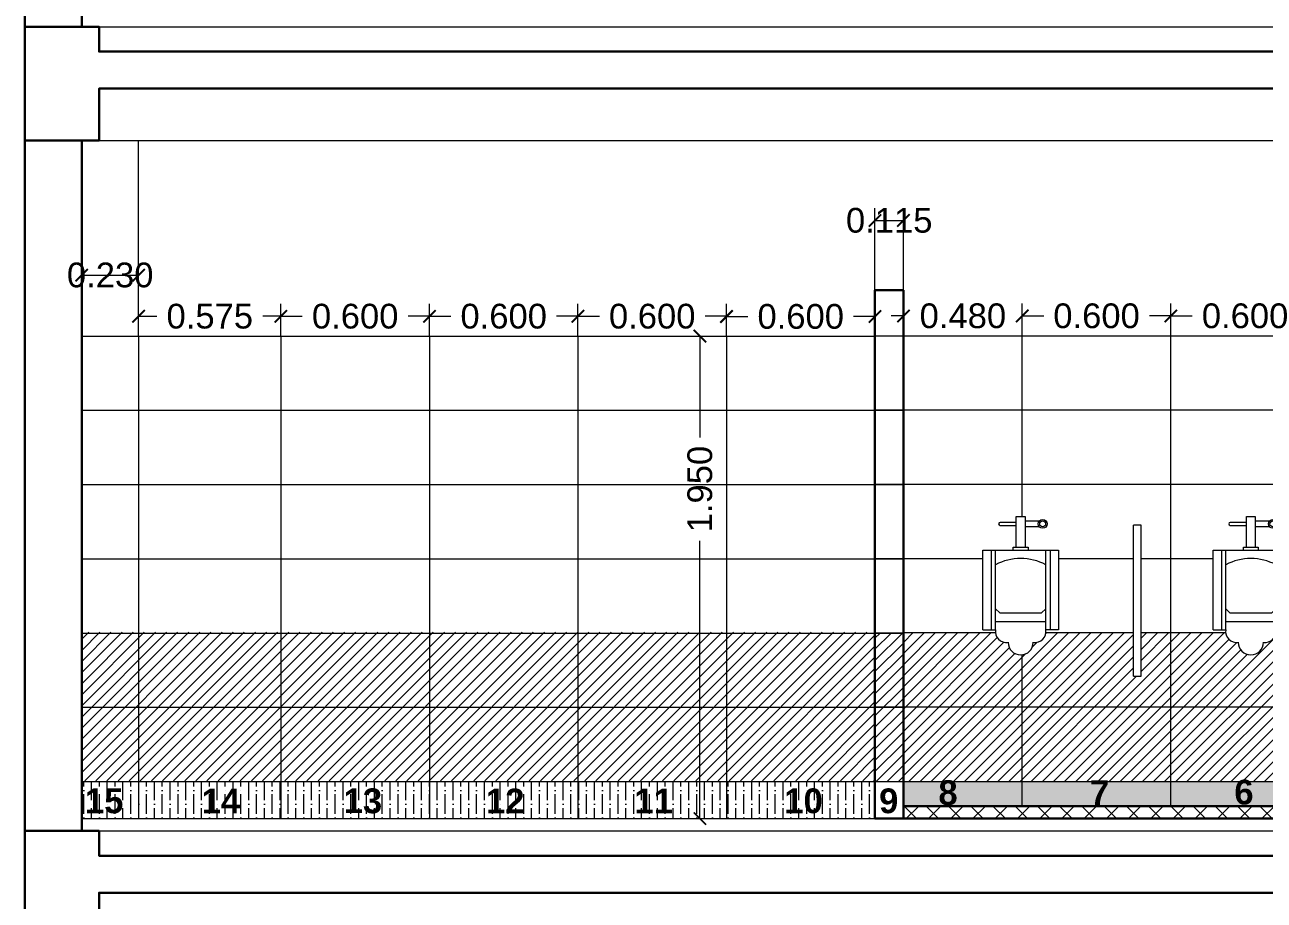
# Model space of a CAD drawing. Header units: millimetres. Extents: x 2733 to 5909, y 1038 to 2089.
# Drawn here: x 2842.86 to 2847.87, y 1048.03 to 1051.57 of the extents above; entities that cross this region are included whole.
import ezdxf

# ---------------------------------------------------------------- set-up
doc = ezdxf.new("R2010")
doc.units = ezdxf.units.MM
doc.header["$PDMODE"] = 35
doc.layers.get('0').update_dxf_attribs({"lineweight": 20})
doc.layers.get('Defpoints').update_dxf_attribs({"lineweight": 15})
for name, color, linetype, lineweight in [('beam', 43, 'Continuous', 20), ('Column', 251, 'Continuous', 30), ('CUBICAL TOILET', 5, 'Continuous', 15), ('DIM', 6, 'Continuous', 18), ('Fixture', 44, 'Continuous', 13), ('FLOOR FINISH', 10, 'Continuous', 15), ('Hatch', 43, 'Continuous', 13), ('rcc', 5, 'Continuous', 30), ('TILE HATCH-2', 123, 'Continuous', 9), ('Tiles', 91, 'Continuous', 9), ('Tiles-Text', 230, 'Continuous', 18), ('Wall', 7, 'Continuous', 30)]:
    doc.layers.add(name, color=color, linetype=linetype, lineweight=lineweight)
doc.styles.add('ATTR', font='romans.shx', dxfattribs={"width": 0.8, "height": 0.7})
doc.styles.add('dim-stylus bt', font='arial.ttf')
doc.styles.add('Tabrej', font='arial.ttf')
doc.dimstyles.new('DIMEN', dxfattribs={"dimtxt": 0.3, "dimasz": 0.25, "dimexe": 0.18, "dimexo": 0.0625, "dimgap": 0.09, "dimtad": 0, "dimdec": 3, "dimzin": 0, "dimdsep": 46, "dimtxsty": 'Tabrej', "dimcen": 0, "dimclrd": 256, "dimclre": 256, "dimclrt": 7, "dimadec": 0, "dimazin": 0, "dimtfac": 1, "dimtdec": 3, "dimtofl": 0, "dimtmove": 0, "dimatfit": 1, "dimfxl": 0, "dimtolj": 1, "dimtzin": 0, "dimlwd": -1, "dimlwe": -1, "dimarcsym": 0})
pattern_1 = [(90, (120.439148, -3.25), (-0.03175, 0.0555625), [0.079375, -0.015875, 0, -0.015875])]

# ---------------------------------------------------------------- blocks, each defined once
blk = doc.blocks.new('_ArchTick')
at = {"color": 0, "const_width": 0.15}
blk.add_lwpolyline([(-0.5, -0.5), (0.5, 0.5)], dxfattribs=at)
blk = doc.blocks.new('*D505')
at = {"layer": 'Defpoints', "color": 0, "lineweight": 15, "transparency": 16777216}
for p in [(2846.4088, 1050.7798), (2846.2938, 1050.4975), (2846.4088, 1050.4975)]:
    blk.add_point(p, dxfattribs=at)
at = {"layer": 'DIM', "transparency": 16777216}
for p, q in [((2846.2938, 1050.499), (2846.2938, 1050.8298)), ((2846.4088, 1050.499), (2846.4088, 1050.8298)), ((2846.2938, 1050.7798), (2846.4088, 1050.7798))]:
    blk.add_line(p, q, dxfattribs=at)
at = {"layer": 'DIM', "transparency": 16777216, "xscale": 0.05, "yscale": 0.05, "zscale": 0.05, "rotation": 180}
blk.add_blockref('_ArchTick', (2846.2938, 1050.7798), dxfattribs=at)
at = {"layer": 'DIM', "transparency": 16777216, "xscale": 0.05, "yscale": 0.05, "zscale": 0.05}
blk.add_blockref('_ArchTick', (2846.4088, 1050.7798), dxfattribs=at)
at = {"layer": 'DIM', "color": 7, "transparency": 16777216, "insert": (2846.3513, 1050.7798), "char_height": 0.1, "attachment_point": 5, "style": 'Tabrej'}
blk.add_mtext('\\A1;0.115', dxfattribs=at)
blk = doc.blocks.new('*D919')
at = {"layer": 'Defpoints', "color": 0, "lineweight": 15, "transparency": 16777216}
for p in [(2845.4755, 1050.3125), (2845.5012, 1048.3625), (2845.5865, 1048.3625)]:
    blk.add_point(p, dxfattribs=at)
at = {"layer": 'DIM', "transparency": 16777216}
for p, q in [((2845.477, 1050.3125), (2845.6365, 1050.3125)), ((2845.5865, 1050.3125), (2845.5865, 1049.9031)), ((2845.5865, 1048.3625), (2845.5865, 1049.4854)), ((2845.5027, 1048.3625), (2845.6365, 1048.3625))]:
    blk.add_line(p, q, dxfattribs=at)
at = {"layer": 'DIM', "transparency": 16777216, "xscale": 0.05, "yscale": 0.05, "zscale": 0.05}
for p, rotation in [((2845.5865, 1050.3125), 90), ((2845.5865, 1048.3625), 270)]:
    blk.add_blockref('_ArchTick', p, dxfattribs=dict(at, rotation=rotation))
at = {"layer": 'DIM', "color": 7, "transparency": 16777216, "insert": (2845.5865, 1049.6942), "char_height": 0.1, "attachment_point": 5, "rotation": 90, "style": 'Tabrej'}
blk.add_mtext('\\A1;1.950', dxfattribs=at)
blk = doc.blocks.new('*D920')
at = {"layer": 'Defpoints', "color": 0, "lineweight": 15, "transparency": 16777216}
for p in [(2846.2938, 1050.3914), (2845.6938, 1050.3175), (2846.2938, 1050.3125)]:
    blk.add_point(p, dxfattribs=at)
at = {"layer": 'DIM', "transparency": 16777216}
for p, q in [((2845.6938, 1050.319), (2845.6938, 1050.4414)), ((2846.2938, 1050.314), (2846.2938, 1050.4414)), ((2845.6938, 1050.3914), (2845.7802, 1050.3914)), ((2846.2938, 1050.3914), (2846.2074, 1050.3914))]:
    blk.add_line(p, q, dxfattribs=at)
at = {"layer": 'DIM', "transparency": 16777216, "xscale": 0.05, "yscale": 0.05, "zscale": 0.05, "rotation": 180}
blk.add_blockref('_ArchTick', (2845.6938, 1050.3914), dxfattribs=at)
at = {"layer": 'DIM', "transparency": 16777216, "xscale": 0.05, "yscale": 0.05, "zscale": 0.05}
blk.add_blockref('_ArchTick', (2846.2938, 1050.3914), dxfattribs=at)
at = {"layer": 'DIM', "color": 7, "transparency": 16777216, "insert": (2845.9938, 1050.3914), "char_height": 0.1, "attachment_point": 5, "style": 'Tabrej'}
blk.add_mtext('\\A1;0.600', dxfattribs=at)
blk = doc.blocks.new('*D921')
at = {"layer": 'Defpoints', "color": 0, "lineweight": 15, "transparency": 16777216}
for p in [(2845.6938, 1050.3924), (2845.0938, 1050.3185), (2845.6938, 1050.3135)]:
    blk.add_point(p, dxfattribs=at)
at = {"layer": 'DIM', "transparency": 16777216}
for p, q in [((2845.0938, 1050.32), (2845.0938, 1050.4424)), ((2845.6938, 1050.315), (2845.6938, 1050.4424)), ((2845.0938, 1050.3924), (2845.1802, 1050.3924)), ((2845.6938, 1050.3924), (2845.6074, 1050.3924))]:
    blk.add_line(p, q, dxfattribs=at)
at = {"layer": 'DIM', "transparency": 16777216, "xscale": 0.05, "yscale": 0.05, "zscale": 0.05, "rotation": 180}
blk.add_blockref('_ArchTick', (2845.0938, 1050.3924), dxfattribs=at)
at = {"layer": 'DIM', "transparency": 16777216, "xscale": 0.05, "yscale": 0.05, "zscale": 0.05}
blk.add_blockref('_ArchTick', (2845.6938, 1050.3924), dxfattribs=at)
at = {"layer": 'DIM', "color": 7, "transparency": 16777216, "insert": (2845.3938, 1050.3924), "char_height": 0.1, "attachment_point": 5, "style": 'Tabrej'}
blk.add_mtext('\\A1;0.600', dxfattribs=at)
blk = doc.blocks.new('*D922')
at = {"layer": 'Defpoints', "color": 0, "lineweight": 15, "transparency": 16777216}
for p in [(2845.0938, 1050.3924), (2844.4938, 1050.3185), (2845.0938, 1050.3135)]:
    blk.add_point(p, dxfattribs=at)
at = {"layer": 'DIM', "transparency": 16777216}
for p, q in [((2844.4938, 1050.32), (2844.4938, 1050.4424)), ((2845.0938, 1050.315), (2845.0938, 1050.4424)), ((2844.4938, 1050.3924), (2844.5802, 1050.3924)), ((2845.0938, 1050.3924), (2845.0074, 1050.3924))]:
    blk.add_line(p, q, dxfattribs=at)
at = {"layer": 'DIM', "transparency": 16777216, "xscale": 0.05, "yscale": 0.05, "zscale": 0.05, "rotation": 180}
blk.add_blockref('_ArchTick', (2844.4938, 1050.3924), dxfattribs=at)
at = {"layer": 'DIM', "transparency": 16777216, "xscale": 0.05, "yscale": 0.05, "zscale": 0.05}
blk.add_blockref('_ArchTick', (2845.0938, 1050.3924), dxfattribs=at)
at = {"layer": 'DIM', "color": 7, "transparency": 16777216, "insert": (2844.7938, 1050.3924), "char_height": 0.1, "attachment_point": 5, "style": 'Tabrej'}
blk.add_mtext('\\A1;0.600', dxfattribs=at)
blk = doc.blocks.new('*D923')
at = {"layer": 'Defpoints', "color": 0, "lineweight": 15, "transparency": 16777216}
for p in [(2844.4938, 1050.3924), (2843.8938, 1050.3185), (2844.4938, 1050.3135)]:
    blk.add_point(p, dxfattribs=at)
at = {"layer": 'DIM', "transparency": 16777216}
for p, q in [((2843.8938, 1050.32), (2843.8938, 1050.4424)), ((2844.4938, 1050.315), (2844.4938, 1050.4424)), ((2843.8938, 1050.3924), (2843.9802, 1050.3924)), ((2844.4938, 1050.3924), (2844.4074, 1050.3924))]:
    blk.add_line(p, q, dxfattribs=at)
at = {"layer": 'DIM', "transparency": 16777216, "xscale": 0.05, "yscale": 0.05, "zscale": 0.05, "rotation": 180}
blk.add_blockref('_ArchTick', (2843.8938, 1050.3924), dxfattribs=at)
at = {"layer": 'DIM', "transparency": 16777216, "xscale": 0.05, "yscale": 0.05, "zscale": 0.05}
blk.add_blockref('_ArchTick', (2844.4938, 1050.3924), dxfattribs=at)
at = {"layer": 'DIM', "color": 7, "transparency": 16777216, "insert": (2844.1938, 1050.3924), "char_height": 0.1, "attachment_point": 5, "style": 'Tabrej'}
blk.add_mtext('\\A1;0.600', dxfattribs=at)
blk = doc.blocks.new('*D917')
at = {"layer": 'Defpoints', "color": 0, "lineweight": 15, "transparency": 16777216}
for p in [(2843.8938, 1050.3924), (2843.319, 1050.3125), (2843.8938, 1050.3135)]:
    blk.add_point(p, dxfattribs=at)
at = {"layer": 'DIM', "transparency": 16777216}
for p, q in [((2843.319, 1050.314), (2843.319, 1050.4424)), ((2843.8938, 1050.315), (2843.8938, 1050.4424)), ((2843.319, 1050.3924), (2843.3923, 1050.3924)), ((2843.8938, 1050.3924), (2843.8205, 1050.3924))]:
    blk.add_line(p, q, dxfattribs=at)
at = {"layer": 'DIM', "transparency": 16777216, "xscale": 0.05, "yscale": 0.05, "zscale": 0.05, "rotation": 180}
blk.add_blockref('_ArchTick', (2843.319, 1050.3924), dxfattribs=at)
at = {"layer": 'DIM', "transparency": 16777216, "xscale": 0.05, "yscale": 0.05, "zscale": 0.05}
blk.add_blockref('_ArchTick', (2843.8938, 1050.3924), dxfattribs=at)
at = {"layer": 'DIM', "color": 7, "transparency": 16777216, "insert": (2843.6064, 1050.3924), "char_height": 0.1, "attachment_point": 5, "style": 'Tabrej'}
blk.add_mtext('\\A1;0.575', dxfattribs=at)
blk = doc.blocks.new('*D918')
at = {"layer": 'Defpoints', "color": 0, "lineweight": 15, "transparency": 16777216}
for p in [(2843.319, 1050.5589), (2843.089, 1050.3125), (2843.319, 1050.3125)]:
    blk.add_point(p, dxfattribs=at)
at = {"layer": 'DIM', "transparency": 16777216}
for p, q in [((2843.089, 1050.314), (2843.089, 1050.6089)), ((2843.319, 1050.314), (2843.319, 1050.6089)), ((2843.089, 1050.5589), (2843.319, 1050.5589))]:
    blk.add_line(p, q, dxfattribs=at)
at = {"layer": 'DIM', "transparency": 16777216, "xscale": 0.05, "yscale": 0.05, "zscale": 0.05, "rotation": 180}
blk.add_blockref('_ArchTick', (2843.089, 1050.5589), dxfattribs=at)
at = {"layer": 'DIM', "transparency": 16777216, "xscale": 0.05, "yscale": 0.05, "zscale": 0.05}
blk.add_blockref('_ArchTick', (2843.319, 1050.5589), dxfattribs=at)
at = {"layer": 'DIM', "color": 7, "transparency": 16777216, "insert": (2843.204, 1050.5589), "char_height": 0.1, "attachment_point": 5, "style": 'Tabrej'}
blk.add_mtext('\\A1;0.230', dxfattribs=at)
blk = doc.blocks.new('*D934')
at = {"layer": 'Defpoints', "color": 0, "lineweight": 15, "transparency": 16777216}
for p in [(2847.489, 1050.3939), (2846.889, 1050.32), (2847.489, 1050.315)]:
    blk.add_point(p, dxfattribs=at)
at = {"layer": 'DIM', "transparency": 16777216}
for p, q in [((2846.889, 1050.3215), (2846.889, 1050.4439)), ((2847.489, 1050.3165), (2847.489, 1050.4439)), ((2846.889, 1050.3939), (2846.9754, 1050.3939)), ((2847.489, 1050.3939), (2847.4025, 1050.3939))]:
    blk.add_line(p, q, dxfattribs=at)
at = {"layer": 'DIM', "transparency": 16777216, "xscale": 0.05, "yscale": 0.05, "zscale": 0.05, "rotation": 180}
blk.add_blockref('_ArchTick', (2846.889, 1050.3939), dxfattribs=at)
at = {"layer": 'DIM', "transparency": 16777216, "xscale": 0.05, "yscale": 0.05, "zscale": 0.05}
blk.add_blockref('_ArchTick', (2847.489, 1050.3939), dxfattribs=at)
at = {"layer": 'DIM', "color": 7, "transparency": 16777216, "insert": (2847.189, 1050.3939), "char_height": 0.1, "attachment_point": 5, "style": 'Tabrej'}
blk.add_mtext('\\A1;0.600', dxfattribs=at)
blk = doc.blocks.new('*D935')
at = {"layer": 'Defpoints', "color": 0, "lineweight": 15, "transparency": 16777216}
for p in [(2846.889, 1050.3939), (2846.4088, 1050.314), (2846.889, 1050.315)]:
    blk.add_point(p, dxfattribs=at)
at = {"layer": 'DIM', "transparency": 16777216}
for p, q in [((2846.4088, 1050.3155), (2846.4088, 1050.4439)), ((2846.889, 1050.3165), (2846.889, 1050.4439)), ((2846.4088, 1050.3939), (2846.3588, 1050.3939)), ((2846.889, 1050.3939), (2846.939, 1050.3939))]:
    blk.add_line(p, q, dxfattribs=at)
at = {"layer": 'DIM', "transparency": 16777216, "xscale": 0.05, "yscale": 0.05, "zscale": 0.05}
blk.add_blockref('_ArchTick', (2846.4088, 1050.3939), dxfattribs=at)
at = {"layer": 'DIM', "transparency": 16777216, "xscale": 0.05, "yscale": 0.05, "zscale": 0.05, "rotation": 180}
blk.add_blockref('_ArchTick', (2846.889, 1050.3939), dxfattribs=at)
at = {"layer": 'DIM', "color": 7, "transparency": 16777216, "insert": (2846.6489, 1050.3939), "char_height": 0.1, "attachment_point": 5, "style": 'Tabrej'}
blk.add_mtext('\\A1;0.480', dxfattribs=at)
blk = doc.blocks.new('*D937')
at = {"layer": 'Defpoints', "color": 0, "lineweight": 15, "transparency": 16777216}
for p in [(2848.089, 1050.3939), (2847.489, 1050.32), (2848.089, 1050.315)]:
    blk.add_point(p, dxfattribs=at)
at = {"layer": 'DIM', "transparency": 16777216}
for p, q in [((2847.489, 1050.3215), (2847.489, 1050.4439)), ((2848.089, 1050.3165), (2848.089, 1050.4439)), ((2847.489, 1050.3939), (2847.5754, 1050.3939)), ((2848.089, 1050.3939), (2848.0025, 1050.3939))]:
    blk.add_line(p, q, dxfattribs=at)
at = {"layer": 'DIM', "transparency": 16777216, "xscale": 0.05, "yscale": 0.05, "zscale": 0.05, "rotation": 180}
blk.add_blockref('_ArchTick', (2847.489, 1050.3939), dxfattribs=at)
at = {"layer": 'DIM', "transparency": 16777216, "xscale": 0.05, "yscale": 0.05, "zscale": 0.05}
blk.add_blockref('_ArchTick', (2848.089, 1050.3939), dxfattribs=at)
at = {"layer": 'DIM', "color": 7, "transparency": 16777216, "insert": (2847.789, 1050.3939), "char_height": 0.1, "attachment_point": 5, "style": 'Tabrej'}
blk.add_mtext('\\A1;0.600', dxfattribs=at)
blk = doc.blocks.new('Urinal Toilet 2 EV')
for p, q in [((-1.05, 33), (1.05, 33)), ((-1.05, 25.7), (-1.05, 33)), ((1.05, 33), (1.05, 25.7)), ((-1.05, 31.6), (-4.9, 31.6)), ((-4.9, 30.9), (-1.05, 30.9)), ((1.05, 31.95), (4.483, 31.95)), ((4.472, 30.55), (1.05, 30.55)), ((-7, 25), (-7, 6)), ((-6, 6), (-6, 25)), ((-1.75, 25), (-1.75, 25.7)), ((-1.75, 25.7), (1.75, 25.7)), ((1.75, 25.7), (1.75, 25)), ((6, 6), (6, 25)), ((7, 25), (7, 6)), ((-6, 11), (-5, 10)), ((-5, 10), (5, 10)), ((5, 10), (6, 11)), ((-9, 6), (-6, 6)), ((-6, 8), (6, 8)), ((9, 6), (6, 6))]:
    blk.add_line(p, q)
blk.add_lwpolyline([(-9, 6), (-9, 25), (9, 25), (9, 6)])
for radius in [1.05, 0.7]:
    blk.add_circle((5.25, 31.25), radius)
for centre, radius, start, end in [((-4.9, 31.25), 0.35, 90, 270), ((0, 10.25), 12.75, 61.92752, 118.0725), ((-3.417, 5.583), 2.617, 170.8376, 279.1623), ((3.417, 5.583), 2.617, 260.8377, 9.16235), ((0, 3), 3, 180, 0)]:
    blk.add_arc(centre, radius, start, end)
at = {"style": 'ATTR', "width": 0.8, "flags": 9}
blk.add_attdef('ESTCODE', (0, 0), '', height=0.000000825, dxfattribs=at)
blk = doc.blocks.new('bdgbg')
at = {"layer": 'CUBICAL TOILET', "ltscale": 0.05}
for p, q in [((2847.3688, 1042.8474), (2847.3388, 1042.8474)), ((2848.2988, 1042.8474), (2848.2688, 1042.8474)), ((2849.2288, 1042.8474), (2849.1988, 1042.8474)), ((2850.1588, 1042.8477), (2850.1288, 1042.8477)), ((2847.3388, 1042.237), (2847.3688, 1042.237)), ((2848.2688, 1042.237), (2848.2988, 1042.237)), ((2849.1988, 1042.237), (2849.2288, 1042.237)), ((2850.1288, 1042.2373), (2850.1588, 1042.2373))]:
    blk.add_line(p, q, dxfattribs=at)
for points in [[(2847.3388, 1042.237), (2847.3388, 1042.8474)], [(2847.3688, 1042.237), (2847.3688, 1042.8474)], [(2848.2688, 1042.237), (2848.2688, 1042.8474)], [(2848.2988, 1042.237), (2848.2988, 1042.8474)], [(2849.1988, 1042.237), (2849.1988, 1042.8474)], [(2849.2288, 1042.237), (2849.2288, 1042.8474)], [(2850.1288, 1042.2373), (2850.1288, 1042.8477)], [(2850.1588, 1042.2373), (2850.1588, 1042.8477)]]:
    blk.add_lwpolyline(points, dxfattribs=at)
at = {"layer": 'Fixture', "xscale": 0.01694444444365217, "yscale": 0.01694444444365217, "zscale": 0.01694444444365217}
for p in [(2846.8824, 1042.3225), (2847.8124, 1042.3225), (2848.7424, 1042.3225), (2849.6724, 1042.3225), (2850.6024, 1042.3225)]:
    blk.add_blockref('Urinal Toilet 2 EV', p, dxfattribs=at)

msp = doc.modelspace()

# ---------------------------------------------------------------- hatches: boundary and pattern name
at = {"layer": 'Hatch', "lineweight": 15}
h = msp.add_hatch(dxfattribs=at)
h.set_pattern_fill('ANSI36', color=256, scale=0.01, angle=45, style=0)
h.set_pattern_definition(pattern_1)
h.paths.add_polyline_path([(2843.2938, 1048.5125), (2843.089, 1048.5125), (2843.089, 1048.3625), (2843.2938, 1048.3625)])
h.paths.add_polyline_path([(2843.8938, 1048.5125), (2843.2938, 1048.5125), (2843.2938, 1048.3625), (2843.8938, 1048.3625)])
h.paths.add_polyline_path([(2844.4938, 1048.5125), (2843.8938, 1048.5125), (2843.8938, 1048.3625), (2844.4938, 1048.3625)])
h.paths.add_polyline_path([(2845.0938, 1048.5125), (2844.4938, 1048.5125), (2844.4938, 1048.3625), (2845.0938, 1048.3625)])
h.paths.add_polyline_path([(2845.6938, 1048.5125), (2845.0938, 1048.5125), (2845.0938, 1048.3625), (2845.6938, 1048.3625)])
h.paths.add_polyline_path([(2846.2938, 1048.5125), (2845.6938, 1048.5125), (2845.6938, 1048.3625), (2846.2938, 1048.3625)])
h.paths.add_polyline_path([(2843.5463, 1048.3296), (2843.7517, 1048.3296), (2843.7517, 1048.5357), (2843.5463, 1048.5357)], flags=9)
h.paths.add_polyline_path([(2844.1203, 1048.3288), (2844.3257, 1048.3288), (2844.3257, 1048.5348), (2844.1203, 1048.5348)], flags=9)
h.paths.add_polyline_path([(2844.7032, 1048.3288), (2844.9085, 1048.3288), (2844.9085, 1048.5348), (2844.7032, 1048.5348)], flags=9)
h.paths.add_polyline_path([(2845.295, 1048.3296), (2845.5004, 1048.3296), (2845.5004, 1048.5357), (2845.295, 1048.5357)], flags=9)
h.paths.add_polyline_path([(2845.9423, 1048.3296), (2846.0699, 1048.3296), (2846.0699, 1048.5357), (2845.9423, 1048.5357)], flags=9)
h = msp.add_hatch(dxfattribs=at)
h.set_pattern_fill('ANSI36', color=256, scale=0.01, angle=45, style=0)
h.set_pattern_definition(pattern_1)
h.paths.add_polyline_path([(2851.089, 1048.5125), (2850.489, 1048.5125), (2850.489, 1048.4125), (2851.089, 1048.4125)])
h.paths.add_polyline_path([(2850.489, 1048.5125), (2849.889, 1048.5125), (2849.889, 1048.4125), (2850.489, 1048.4125)])
h.paths.add_polyline_path([(2849.889, 1048.5125), (2849.289, 1048.5125), (2849.289, 1048.4125), (2849.889, 1048.4125)])
h.paths.add_polyline_path([(2849.289, 1048.5125), (2848.689, 1048.5125), (2848.689, 1048.4125), (2849.289, 1048.4125)])
h.paths.add_polyline_path([(2848.689, 1048.5125), (2848.089, 1048.5125), (2848.089, 1048.4125), (2848.689, 1048.4125)])
h.paths.add_polyline_path([(2848.089, 1048.5125), (2847.489, 1048.5125), (2847.489, 1048.4125), (2848.089, 1048.4125)])
h.paths.add_polyline_path([(2847.489, 1048.5125), (2846.889, 1048.5125), (2846.889, 1048.4125), (2847.489, 1048.4125)])
h.paths.add_polyline_path([(2846.889, 1048.5125), (2846.4088, 1048.5125), (2846.4088, 1048.4125), (2846.889, 1048.4125)])
h.paths.add_polyline_path([(2850.7001, 1048.364), (2850.8278, 1048.364), (2850.8278, 1048.5701), (2850.7001, 1048.5701)], flags=9)
h.paths.add_polyline_path([(2850.1379, 1048.3641), (2850.2656, 1048.3641), (2850.2656, 1048.5702), (2850.1379, 1048.5702)], flags=9)
h.paths.add_polyline_path([(2849.5365, 1048.365), (2849.6642, 1048.365), (2849.6642, 1048.571), (2849.5365, 1048.571)], flags=9)
h.paths.add_polyline_path([(2848.9397, 1048.3641), (2849.0674, 1048.3641), (2849.0674, 1048.5702), (2848.9397, 1048.5702)], flags=9)
h.paths.add_polyline_path([(2848.3384, 1048.3652), (2848.4661, 1048.3652), (2848.4661, 1048.5712), (2848.3384, 1048.5712)], flags=9)
h.paths.add_polyline_path([(2847.7201, 1048.365), (2847.8478, 1048.365), (2847.8478, 1048.571), (2847.7201, 1048.571)], flags=9)
h.paths.add_polyline_path([(2847.1376, 1048.3622), (2847.2653, 1048.3622), (2847.2653, 1048.5682), (2847.1376, 1048.5682)], flags=9)
h.paths.add_polyline_path([(2846.5253, 1048.3628), (2846.653, 1048.3628), (2846.653, 1048.5689), (2846.5253, 1048.5689)], flags=9)
at = {"layer": 'Hatch'}
h = msp.add_hatch(dxfattribs=at)
h.set_pattern_fill('ANSI37', color=256, scale=0.02, style=0)
h.set_pattern_definition([(45, (120.43915, -3.25), (-0.0449012806, 0.0449012806), []), (135, (120.43915, -3.25), (-0.0449012806, -0.0449012806), [])])
h.paths.add_polyline_path([(2851.089, 1048.4125), (2846.4088, 1048.4125), (2846.4088, 1048.3625), (2851.089, 1048.3625)])
at = {"layer": 'TILE HATCH-2'}
h = msp.add_hatch(dxfattribs=at)
h.set_pattern_fill('ANSI31', color=256, scale=0.01, style=0)
h.set_pattern_definition([(45, (0, 3.26177), (-0.0224506403, 0.0224506403), [])])
h.paths.add_polyline_path([(2843.319, 1048.8155), (2843.089, 1048.8155), (2843.089, 1048.5155), (2843.319, 1048.5155)])
h.paths.add_polyline_path([(2843.8938, 1048.8155), (2843.319, 1048.8155), (2843.319, 1048.5155), (2843.8938, 1048.5155)])
h.paths.add_polyline_path([(2843.8938, 1049.1155), (2843.319, 1049.1155), (2843.319, 1048.8155), (2843.8938, 1048.8155)])
h.paths.add_polyline_path([(2843.319, 1049.1155), (2843.089, 1049.1155), (2843.089, 1048.8155), (2843.319, 1048.8155)])
h.paths.add_polyline_path([(2844.4938, 1049.1155), (2843.8938, 1049.1155), (2843.8938, 1048.8155), (2844.4938, 1048.8155)])
h.paths.add_polyline_path([(2844.4938, 1048.8155), (2843.8938, 1048.8155), (2843.8938, 1048.5155), (2844.4938, 1048.5155)])
h.paths.add_polyline_path([(2845.0938, 1048.8155), (2844.4938, 1048.8155), (2844.4938, 1048.5155), (2845.0938, 1048.5155)])
h.paths.add_polyline_path([(2845.0938, 1049.1155), (2844.4938, 1049.1155), (2844.4938, 1048.8155), (2845.0938, 1048.8155)])
h.paths.add_polyline_path([(2845.6938, 1049.1155), (2845.0938, 1049.1155), (2845.0938, 1048.8155), (2845.6938, 1048.8155)])
h.paths.add_polyline_path([(2845.6938, 1048.8155), (2845.0938, 1048.8155), (2845.0938, 1048.5155), (2845.6938, 1048.5155)])
h.paths.add_polyline_path([(2846.2938, 1048.8155), (2845.6938, 1048.8155), (2845.6938, 1048.5155), (2846.2938, 1048.5155), (2846.2938, 1048.5243)])
h.paths.add_polyline_path([(2846.2938, 1049.1155), (2845.6938, 1049.1155), (2845.6938, 1048.8155), (2846.2938, 1048.8155), (2846.2938, 1048.8243)])
h = msp.add_hatch(dxfattribs=at)
h.set_pattern_fill('ANSI31', color=256, scale=0.01, style=0)
h.set_pattern_definition([(45, (120.12881, 6.5), (-0.0224506403, 0.0224506403), [])])
h.paths.add_polyline_path([(2846.4088, 1048.8125), (2846.2938, 1048.8125), (2846.2938, 1048.5125), (2846.4088, 1048.5125)])
h.paths.add_polyline_path([(2846.4088, 1049.1125), (2846.2938, 1049.1125), (2846.2938, 1048.8125), (2846.4088, 1048.8125)])
h = msp.add_hatch(dxfattribs=at)
h.set_pattern_fill('ANSI31', color=256, scale=0.01, style=0)
h.set_pattern_definition([(45, (0, 3.2515), (-0.0224506403, 0.0224506403), [])])
h.paths.add_polyline_path([(2846.889, 1049.0244, -0.45255), (2846.8316, 1049.0748, -0.430705), (2846.7805, 1049.114), (2846.4088, 1049.114), (2846.4088, 1048.814), (2846.889, 1048.814)])
h.paths.add_polyline_path([(2846.889, 1048.814), (2846.4088, 1048.814), (2846.4088, 1048.514), (2846.889, 1048.514)])
h.paths.add_polyline_path([(2847.489, 1048.814), (2846.889, 1048.814), (2846.889, 1048.514), (2847.489, 1048.514)])
h.paths.add_polyline_path([(2847.489, 1049.114), (2847.3688, 1049.114), (2847.3688, 1048.9385), (2847.3388, 1048.9385), (2847.3388, 1049.114), (2846.9844, 1049.114, -0.430705), (2846.9333, 1049.0748, -0.376893), (2846.889, 1049.0244), (2846.889, 1048.814), (2847.489, 1048.814)])
h.paths.add_polyline_path([(2848.089, 1049.114), (2847.9144, 1049.114, -0.430705), (2847.8633, 1049.0748, -1.000007), (2847.7616, 1049.0748, -0.430705), (2847.7105, 1049.114), (2847.489, 1049.114), (2847.489, 1048.814), (2848.089, 1048.814)])
h.paths.add_polyline_path([(2848.089, 1048.814), (2847.489, 1048.814), (2847.489, 1048.514), (2848.089, 1048.514)])
h.paths.add_polyline_path([(2848.689, 1049.0745, -0.413131), (2848.6405, 1049.114), (2848.2988, 1049.114), (2848.2988, 1048.9385), (2848.2688, 1048.9385), (2848.2688, 1049.114), (2848.089, 1049.114), (2848.089, 1048.814), (2848.689, 1048.814)])
h.paths.add_polyline_path([(2848.689, 1048.814), (2848.089, 1048.814), (2848.089, 1048.514), (2848.689, 1048.514)])
h.paths.add_polyline_path([(2849.289, 1048.814), (2848.689, 1048.814), (2848.689, 1048.514), (2849.289, 1048.514)])
h.paths.add_polyline_path([(2849.889, 1049.114), (2849.7744, 1049.114, -0.430705), (2849.7233, 1049.0748, -1.000007), (2849.6216, 1049.0748, -0.430705), (2849.5705, 1049.114), (2849.289, 1049.114), (2849.289, 1048.814), (2849.889, 1048.814)])
h.paths.add_polyline_path([(2849.889, 1048.814), (2849.289, 1048.814), (2849.289, 1048.514), (2849.889, 1048.514)])
h.paths.add_polyline_path([(2850.489, 1048.814), (2849.889, 1048.814), (2849.889, 1048.514), (2850.489, 1048.514)])
h.paths.add_polyline_path([(2850.489, 1049.114), (2850.1588, 1049.114), (2850.1588, 1048.9388), (2850.1288, 1048.9388), (2850.1288, 1049.114), (2849.889, 1049.114), (2849.889, 1048.814), (2850.489, 1048.814)])
h.paths.add_polyline_path([(2851.089, 1049.114), (2850.7044, 1049.114, -0.430705), (2850.6533, 1049.0748, -1.000007), (2850.5516, 1049.0748, -0.430705), (2850.5005, 1049.114), (2850.489, 1049.114), (2850.489, 1048.814), (2851.089, 1048.814)])
h.paths.add_polyline_path([(2851.089, 1048.814), (2850.489, 1048.814), (2850.489, 1048.514), (2851.089, 1048.514)])
h.paths.add_polyline_path([(2846.5253, 1048.3643), (2846.653, 1048.3643), (2846.653, 1048.5704), (2846.5253, 1048.5704)], flags=9)
h.paths.add_polyline_path([(2847.1376, 1048.3637), (2847.2653, 1048.3637), (2847.2653, 1048.5697), (2847.1376, 1048.5697)], flags=9)
h.paths.add_polyline_path([(2847.7201, 1048.3665), (2847.8478, 1048.3665), (2847.8478, 1048.5725), (2847.7201, 1048.5725)], flags=9)
h.paths.add_polyline_path([(2848.3384, 1048.3667), (2848.4661, 1048.3667), (2848.4661, 1048.5727), (2848.3384, 1048.5727)], flags=9)
h.paths.add_polyline_path([(2848.9397, 1048.3656), (2849.0674, 1048.3656), (2849.0674, 1048.5717), (2848.9397, 1048.5717)], flags=9)
h.paths.add_polyline_path([(2849.5365, 1048.3665), (2849.6642, 1048.3665), (2849.6642, 1048.5725), (2849.5365, 1048.5725)], flags=9)
h.paths.add_polyline_path([(2850.1379, 1048.3656), (2850.2656, 1048.3656), (2850.2656, 1048.5717), (2850.1379, 1048.5717)], flags=9)
h.paths.add_polyline_path([(2850.7667, 1048.8297), (2850.8944, 1048.8297), (2850.8944, 1049.0358), (2850.7667, 1049.0358)], flags=24)
h.paths.add_polyline_path([(2850.7001, 1048.3655), (2850.8278, 1048.3655), (2850.8278, 1048.5716), (2850.7001, 1048.5716)], flags=9)
h.paths.add_polyline_path([(2850.7681, 1048.5362), (2850.8958, 1048.5362), (2850.8958, 1048.7423), (2850.7681, 1048.7423)], flags=24)

# ---------------------------------------------------------------- linework, layer by layer
at = {"layer": 'beam', "lineweight": 15}
msp.add_line((2843.159, 1051.1025), (2851.019, 1051.1025), dxfattribs=at)
at = {"layer": 'Column', "lineweight": 15}
msp.add_line((2843.319, 1050.3125), (2843.319, 1051.1025), dxfattribs=at)
at = {"layer": 'FLOOR FINISH', "lineweight": 15}
for p, q in [((2843.154, 1051.5625), (2851.019, 1051.5625)), ((2843.089, 1048.3625), (2851.089, 1048.3625)), ((2843.154, 1048.3125), (2851.019, 1048.3125))]:
    msp.add_line(p, q, dxfattribs=at)
at = {"layer": 'rcc'}
for points in [[(2842.859, 1051.1025), (2843.159, 1051.1025), (2843.159, 1051.3125), (2851.019, 1051.3125), (2851.019, 1051.1025), (2851.809, 1051.1025), (2851.809, 1051.1425), (2851.849, 1051.1425), (2851.849, 1051.1025), (2851.919, 1051.1025), (2851.919, 1051.1775), (2851.319, 1051.2025), (2851.319, 1051.5625), (2851.019, 1051.5625), (2851.019, 1051.4625), (2843.159, 1051.4625), (2843.159, 1051.5625), (2842.859, 1051.5625)], [(2842.859, 1047.8525), (2843.159, 1047.8525), (2843.159, 1048.0625), (2851.019, 1048.0625), (2851.019, 1047.8525), (2851.809, 1047.8525), (2851.809, 1047.8925), (2851.849, 1047.8925), (2851.849, 1047.8525), (2851.919, 1047.8525), (2851.919, 1047.9275), (2851.319, 1047.9525), (2851.319, 1048.3125), (2851.019, 1048.3125), (2851.019, 1048.2125), (2843.159, 1048.2125), (2843.159, 1048.3125), (2842.859, 1048.3125)]]:
    msp.add_lwpolyline(points, close=True, dxfattribs=at)
at = {"layer": 'Tiles', "lineweight": 15}
for p, q in [((2843.089, 1050.3125), (2846.2938, 1050.3125)), ((2843.319, 1050.3125), (2843.319, 1048.3625)), ((2843.8938, 1050.3125), (2843.8938, 1048.3625)), ((2844.4938, 1050.3125), (2844.4938, 1048.3625)), ((2845.0938, 1050.3125), (2845.0938, 1048.3625)), ((2845.6938, 1050.3125), (2845.6938, 1048.3625)), ((2846.4088, 1050.314), (2851.089, 1050.314)), ((2846.889, 1049.5832), (2846.889, 1050.314)), ((2847.489, 1048.414), (2847.489, 1050.314)), ((2843.089, 1050.0125), (2846.2938, 1050.0125)), ((2846.4088, 1050.014), (2851.089, 1050.014)), ((2843.089, 1049.7125), (2846.2938, 1049.7125)), ((2846.4088, 1049.714), (2851.089, 1049.714)), ((2843.089, 1049.4125), (2846.2938, 1049.4125)), ((2846.4088, 1049.414), (2846.7299, 1049.414)), ((2847.0349, 1049.414), (2847.3388, 1049.414)), ((2847.3688, 1049.414), (2847.6599, 1049.414)), ((2843.089, 1049.1125), (2846.2938, 1049.1125)), ((2846.4088, 1049.114), (2846.7805, 1049.114)), ((2846.9844, 1049.114), (2847.3388, 1049.114)), ((2847.3688, 1049.114), (2847.7105, 1049.114)), ((2846.889, 1048.414), (2846.889, 1049.0244)), ((2843.089, 1048.8125), (2846.2938, 1048.8125)), ((2846.4088, 1048.814), (2851.089, 1048.814)), ((2843.089, 1048.5125), (2846.2938, 1048.5125)), ((2846.4088, 1048.5125), (2851.089, 1048.5125))]:
    msp.add_line(p, q, dxfattribs=at)
for points in [[(2846.2938, 1050.0125), (2846.4088, 1050.0125), (2846.4088, 1050.3125), (2846.2938, 1050.3125)], [(2846.2938, 1049.7125), (2846.4088, 1049.7125), (2846.4088, 1050.0125), (2846.2938, 1050.0125)], [(2846.2938, 1049.4125), (2846.4088, 1049.4125), (2846.4088, 1049.7125), (2846.2938, 1049.7125)], [(2846.2938, 1049.1125), (2846.4088, 1049.1125), (2846.4088, 1049.4125), (2846.2938, 1049.4125)], [(2846.2938, 1048.8125), (2846.4088, 1048.8125), (2846.4088, 1049.1125), (2846.2938, 1049.1125)], [(2846.2938, 1048.5125), (2846.4088, 1048.5125), (2846.4088, 1048.8125), (2846.2938, 1048.8125)], [(2846.2938, 1048.5125), (2846.4088, 1048.5125), (2846.4088, 1048.3625), (2846.2938, 1048.3625)]]:
    msp.add_lwpolyline(points, close=True, dxfattribs=at)
at = {"layer": 'Wall'}
for points in [[(2842.859, 1051.5625), (2843.089, 1051.5625), (2843.089, 1054.3525), (2842.859, 1054.3525)], [(2842.859, 1048.3125), (2843.089, 1048.3125), (2843.089, 1051.1025), (2842.859, 1051.1025)], [(2846.2938, 1050.4975), (2846.2938, 1048.3625), (2846.4088, 1048.3625), (2846.4088, 1050.4975)], [(2846.4088, 1048.3625), (2851.089, 1048.3625), (2851.089, 1048.4125), (2846.4088, 1048.4125)]]:
    msp.add_lwpolyline(points, close=True, dxfattribs=at)

# ---------------------------------------------------------------- block references
at = {"lineweight": 15}
msp.add_blockref('bdgbg', (0, 6.7015), dxfattribs=at)

# ---------------------------------------------------------------- texts
at = {"layer": 'Tiles-Text', "char_height": 0.1, "width": 0.096954, "attachment_point": 5, "style": 'dim-stylus bt'}
for s, insert in [('{\\fArial|b1|i0|c0|p34;13}', (2844.225, 1048.4336)), ('{\\fArial|b1|i0|c0|p34;12}', (2844.8, 1048.4336)), ('{\\fArial|b1|i0|c0|p34;10}', (2846.0051, 1048.4336)), ('{\\fArial|b1|i0|c0|p34;9}', (2846.3494, 1048.4336)), ('{\\fArial|b1|i0|c0|p34;8}', (2846.5889, 1048.4668)), ('{\\fArial|b1|i0|c0|p34;7}', (2847.2013, 1048.4668)), ('{\\fArial|b1|i0|c0|p34;6}', (2847.7844, 1048.4689)), ('{\\fArial|b1|i0|c0|p34;15}', (2843.1798, 1048.4336)), ('{\\fArial|b1|i0|c0|p34;14}', (2843.6515, 1048.4336)), ('{\\fArial|b1|i0|c0|p34;11}', (2845.3998, 1048.4336))]:
    msp.add_mtext(s, dxfattribs=dict(at, insert=insert))

# ---------------------------------------------------------------- dimensions: what is measured, and where the dimension line sits
at = {"layer": 'DIM'}
for base, p1, p2, picture, middle in [((2846.4088, 1050.7798), (2846.2938, 1050.4975), (2846.4088, 1050.4975), '*D505', (2846.3513, 1050.7798)), ((2843.319, 1050.5589), (2843.089, 1050.3125), (2843.319, 1050.3125), '*D918', (2843.204, 1050.5589))]:
    dim = msp.add_linear_dim(base=base, p1=p1, p2=p2, dimstyle='DIMEN', override={"dimscale": 0.5, "dimtxt": 0.2, "dimasz": 0.1, "dimexe": 0.1, "dimexo": 0.003, "dimblk1": 'ArchTick', "dimblk2": 'ArchTick', "dimsah": 1}, dxfattribs=at)
    dim.commit()
    dim.dimension.update_dxf_attribs({"geometry": picture, "text_midpoint": middle, "dimtype": 160})
for base, p1, p2, picture, middle in [((2843.8938, 1050.3924), (2843.319, 1050.3125), (2843.8938, 1050.3135), '*D917', (2843.6064, 1050.3924)), ((2844.4938, 1050.3924), (2843.8938, 1050.3185), (2844.4938, 1050.3135), '*D923', (2844.1938, 1050.3924)), ((2845.0938, 1050.3924), (2844.4938, 1050.3185), (2845.0938, 1050.3135), '*D922', (2844.7938, 1050.3924)), ((2845.6938, 1050.3924), (2845.0938, 1050.3185), (2845.6938, 1050.3135), '*D921', (2845.3938, 1050.3924)), ((2846.2938, 1050.3914), (2845.6938, 1050.3175), (2846.2938, 1050.3125), '*D920', (2845.9938, 1050.3914)), ((2846.889, 1050.3939), (2846.4088, 1050.314), (2846.889, 1050.315), '*D935', (2846.6489, 1050.3939)), ((2847.489, 1050.3939), (2846.889, 1050.32), (2847.489, 1050.315), '*D934', (2847.189, 1050.3939)), ((2848.089, 1050.3939), (2847.489, 1050.32), (2848.089, 1050.315), '*D937', (2847.789, 1050.3939))]:
    dim = msp.add_linear_dim(base=base, p1=p1, p2=p2, dimstyle='DIMEN', override={"dimscale": 0.5, "dimtxt": 0.2, "dimasz": 0.1, "dimexe": 0.1, "dimexo": 0.003, "dimblk1": 'ArchTick', "dimblk2": 'ArchTick', "dimsah": 1}, dxfattribs=at)
    dim.commit()
    dim.dimension.update_dxf_attribs({"geometry": picture, "text_midpoint": middle})
dim = msp.add_linear_dim(base=(2845.5865, 1048.3625), p1=(2845.4755, 1050.3125), p2=(2845.5012, 1048.3625), angle=90, dimstyle='DIMEN', override={"dimscale": 0.5, "dimtxt": 0.2, "dimasz": 0.1, "dimexe": 0.1, "dimexo": 0.003, "dimblk1": 'ArchTick', "dimblk2": 'ArchTick', "dimsah": 1}, dxfattribs=at)
dim.commit()
dim.dimension.update_dxf_attribs({"geometry": '*D919', "text_midpoint": (2845.5865, 1049.6942), "dimtype": 160})

doc.saveas('drawing.dxf')
